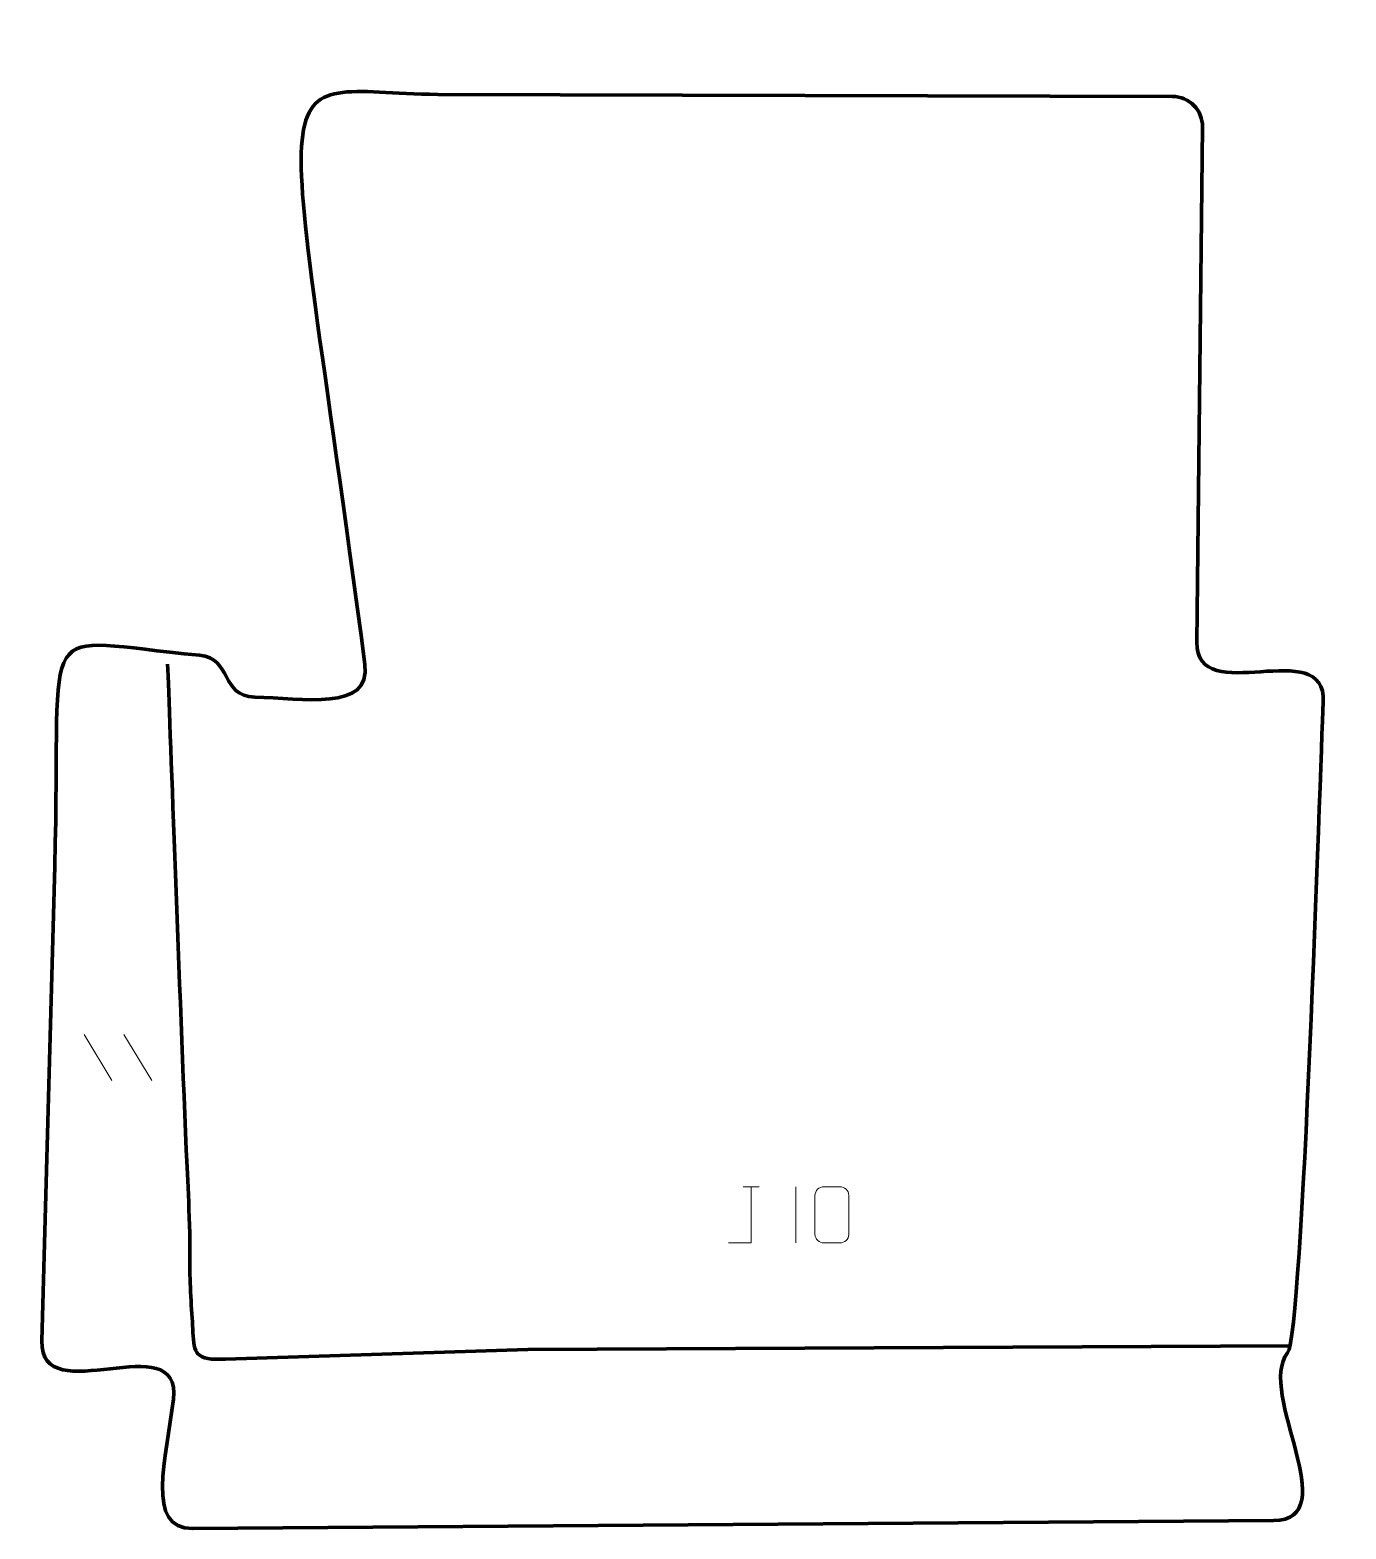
# Model space of a CAD drawing. Header units: millimetres. Extents: x -291 to 295, y -320 to 347.
import ezdxf

# ---------------------------------------------------------------- set-up
doc = ezdxf.new("R2010")
doc.units = ezdxf.units.MM
doc.header["$MEASUREMENT"] = 0
for name, color, linetype in [('layer 1', 7, 'Continuous'), ('layer 2', 7, 'Continuous'), ('layer 3', 7, 'Continuous')]:
    doc.layers.add(name, color=color, linetype=linetype)

msp = doc.modelspace()

# ---------------------------------------------------------------- linework, layer by layer
at = {"layer": 'layer 1', "color": 250, "lineweight": 9}
for points in [[(-266.4297, -99.9014), (-266.4297, -99.9014), (-254.0654, -120.4457), (-254.0654, -120.4457)], [(-248.6998, -99.9014), (-248.6998, -99.9014), (-236.3355, -120.4457), (-236.3355, -120.4457)], [(26.9483, -167.77), (26.9483, -167.77), (34.1165, -167.77), (34.1165, -167.77)], [(50.5324, -167.7597), (50.5324, -167.7597), (50.5324, -192.7338), (50.5324, -192.7338)]]:
    msp.add_open_spline(points, degree=3, dxfattribs=at)
for points, knots in [([(20.5104, -192.7236), (20.5104, -192.7236), (30.5324, -192.7236), (30.5324, -192.7236), (30.5324, -192.7236), (30.5324, -192.7236), (30.5324, -167.77), (30.5324, -167.77)], [0, 0, 0, 0, 0.33333333, 0.33333333, 0.33333333, 0.33333333, 1, 1, 1, 1]), ([(62.9517, -167.7475), (65.3178, -167.7475), (67.6843, -167.7475), (70.0508, -167.7475), (70.0508, -167.7475), (72.0313, -167.7119), (74.0573, -169.2062), (74.0844, -171.6483), (74.0844, -171.6483), (74.084, -177.4057), (74.084, -183.1635), (74.0844, -188.9217), (74.0844, -188.9217), (73.9423, -191.2493), (72.2359, -192.7316), (70.0508, -192.7424), (70.0508, -192.7424), (67.6784, -192.742), (65.306, -192.742), (62.934, -192.7424), (62.934, -192.7424), (60.9755, -192.848), (58.9691, -190.9601), (58.9805, -188.9391), (58.9805, -188.9391), (58.9809, -183.1585), (58.9809, -177.3782), (58.9805, -171.5984), (58.9805, -171.5984), (58.9848, -169.4564), (60.7619, -167.7339), (62.9517, -167.7475)], [0, 0, 0, 0, 0.11111111, 0.11111111, 0.11111111, 0.11111111, 0.22222222, 0.22222222, 0.22222222, 0.22222222, 0.33333333, 0.33333333, 0.33333333, 0.33333333, 0.44444444, 0.44444444, 0.44444444, 0.44444444, 0.55555556, 0.55555556, 0.55555556, 0.55555556, 0.66666667, 0.66666667, 0.66666667, 0.66666667, 0.77777778, 0.77777778, 0.77777778, 0.77777778, 1, 1, 1, 1])]:
    msp.add_open_spline(points, degree=3, knots=knots, dxfattribs=at)
at = {"layer": 'layer 2', "color": 230, "lineweight": 200}
msp.add_open_spline([(-108.8809, 318.7171), (-189.5518, 320.0396), (-178.7716, 347.4177), (-141.4058, 64.8626), (-141.4058, 64.8626), (-138.6129, 43.7428), (-169.4828, 49.8927), (-190.5085, 50.3148), (-190.5085, 50.3148), (-205.723, 50.6201), (-200.5029, 67.6871), (-215.1068, 68.9964), (-215.1068, 68.9964), (-290.5639, 75.7617), (-276.3143, 90.0194), (-279.5356, -24.9724), (-279.5356, -24.9724), (-279.5356, -24.9724), (-285.3094, -236.3351), (-285.3094, -236.3351), (-285.3094, -236.3351), (-286.1841, -268.355), (-222.8273, -228.8009), (-226.7019, -262.3826), (-226.7019, -262.3826), (-229.728, -288.6097), (-239.5208, -320.153), (-218.1092, -319.9942), (-218.1092, -319.9942), (-218.1092, -319.9942), (263.098, -316.4229), (263.098, -316.4229), (263.098, -316.4229), (295.4512, -316.1828), (255.3614, -259.2467), (269.4336, -241.6582), (269.4336, -241.6582), (276.1843, -233.2206), (283.8572, 16.3614), (285.3101, 48.025), (285.3101, 48.025), (286.7183, 78.7135), (228.6788, 44.7142), (229.0134, 74.818), (229.0134, 74.818), (229.0134, 74.818), (231.5618, 304.1599), (231.5618, 304.1599), (231.5618, 304.1599), (231.6455, 311.6999), (225.647, 317.7824), (218.1066, 317.8034), (218.1066, 317.8034), (218.1066, 317.8034), (-108.8809, 318.7171), (-108.8809, 318.7171)], degree=3, knots=[0, 0, 0, 0, 0.06666667, 0.06666667, 0.06666667, 0.06666667, 0.13333333, 0.13333333, 0.13333333, 0.13333333, 0.2, 0.2, 0.2, 0.2, 0.26666667, 0.26666667, 0.26666667, 0.26666667, 0.33333333, 0.33333333, 0.33333333, 0.33333333, 0.4, 0.4, 0.4, 0.4, 0.46666667, 0.46666667, 0.46666667, 0.46666667, 0.53333333, 0.53333333, 0.53333333, 0.53333333, 0.6, 0.6, 0.6, 0.6, 0.66666667, 0.66666667, 0.66666667, 0.66666667, 0.73333333, 0.73333333, 0.73333333, 0.73333333, 0.8, 0.8, 0.8, 0.8, 0.86666667, 0.86666667, 0.86666667, 0.86666667, 1, 1, 1, 1], dxfattribs=at)
at = {"layer": 'layer 3', "color": 142, "lineweight": 200}
msp.add_open_spline([(-229.275, 64.9348), (-228.4007, 42.1654), (-224.38, -68.6056), (-221.0085, -151.2371), (-221.0085, -151.2371), (-220.4759, -164.2925), (-219.1415, -182.9952), (-219.332, -203.3717), (-219.332, -203.3717), (-219.4158, -212.3467), (-218.3661, -225.0057), (-218.0036, -232.6565), (-218.0036, -232.6565), (-217.5692, -241.8285), (-216.8728, -245.1556), (-203.4967, -244.5122), (-203.4967, -244.5122), (-203.4967, -244.5122), (-68.8551, -240.1967), (-68.8551, -240.1967), (-68.8551, -240.1967), (-68.8551, -240.1967), (270.4651, -238.5819), (270.4651, -238.5819)], degree=3, knots=[0, 0, 0, 0, 0.14285714, 0.14285714, 0.14285714, 0.14285714, 0.28571429, 0.28571429, 0.28571429, 0.28571429, 0.42857143, 0.42857143, 0.42857143, 0.42857143, 0.57142857, 0.57142857, 0.57142857, 0.57142857, 0.71428571, 0.71428571, 0.71428571, 0.71428571, 1, 1, 1, 1], dxfattribs=at)

doc.saveas('drawing.dxf')
